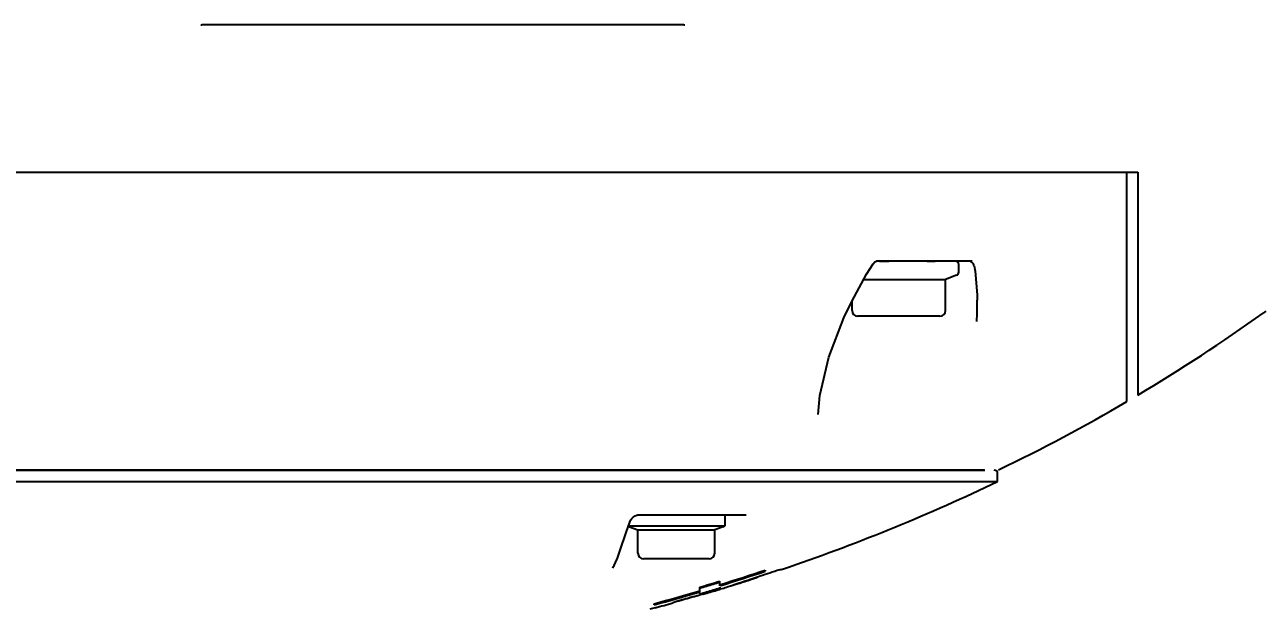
# Model space of a CAD drawing. Header units: millimetres. Extents: x 5828 to 6704, y 123 to 421.
# Drawn here: x 6603.455 to 6607.167, y 222.602 to 224.352 of the extents above; entities that cross this region are included whole.
import ezdxf

# ---------------------------------------------------------------- set-up
doc = ezdxf.new("R2010")
doc.units = ezdxf.units.MM
doc.linetypes.add('BANKLINE1', pattern=[5.5, 4, -1.5])
doc.layers.add('00_COMPONENTS', color=7, linetype='BANKLINE1')
doc.layers.add('外形图', color=7, linetype='Continuous')
doc.styles.add('微软雅黑', font='msyh.ttc', dxfattribs={"height": 2.1})
doc.dimstyles.new('尺寸标注_1_20比例', dxfattribs={"dimtxt": 2.1, "dimasz": 1.7, "dimexe": 0.5, "dimexo": 0.4, "dimgap": 0.5, "dimtad": 1, "dimdec": 1, "dimlfac": 20, "dimdsep": 46, "dimtxsty": '微软雅黑', "dimcen": 0.09, "dimadec": 0, "dimazin": 0, "dimtp": 0.01, "dimtm": 0.01, "dimtfac": 1, "dimtdec": 1, "dimtofl": 0, "dimtmove": 0, "dimatfit": 3, "dimfxl": 1, "dimtolj": 1, "dimarcsym": 0})

# ---------------------------------------------------------------- blocks, each defined once
blk = doc.blocks.new('*D1344')
at = {"layer": '00_COMPONENTS', "color": 0, "linetype": 'ByBlock', "lineweight": -2, "ltscale": 20}
for p, q in [((6589.207, 225.4111), (6588.1213, 225.4111)), ((6653.3579, 219.8635), (6652.3359, 220.0385))]:
    blk.add_line(p, q, dxfattribs=at)
blk.add_arc((6620.9569, 225.4111), 32.3356, 183.01259, 347.27176, dxfattribs=at)
at = {"layer": '00_COMPONENTS', "color": 0}
for points in [[(6588.9492, 223.7191), (6588.3827, 223.7042), (6588.6213, 225.4111)], [(6652.7758, 218.2315), (6652.22, 218.3418), (6652.8288, 219.9541)]]:
    blk.add_solid(points, dxfattribs=at)
at = {"layer": 'Defpoints', "color": 0}
for p in [(6589.607, 225.4111), (6620.9569, 225.4111), (6653.7522, 219.796), (6603.2329, 198.3657)]:
    blk.add_point(p, dxfattribs=at)
at = {"layer": '00_COMPONENTS', "color": 0, "insert": (6618.3533, 194.7765), "char_height": 2.1, "attachment_point": 5, "rotation": 355.1422, "style": '微软雅黑'}
blk.add_mtext('\\A1;+170°', dxfattribs=at)

msp = doc.modelspace()

# ---------------------------------------------------------------- linework, layer by layer
at = {"layer": '外形图', "linetype": 'Continuous'}
for p, q in [((6605.4299, 224.352), (6603.9857, 224.352)), ((6597.7507, 223.9111), (6606.7578, 223.9111)), ((6606.285, 223.9111), (6606.7912, 223.9111)), ((6606.7578, 223.2235), (6606.7578, 223.9111)), ((6606.7912, 223.9111), (6606.7912, 223.2432)), ((6605.978, 223.605), (6605.9974, 223.6366)), ((6605.9974, 223.6366), (6606.0029, 223.642)), ((6606.0029, 223.642), (6606.0066, 223.6437)), ((6606.2946, 223.6444), (6606.0112, 223.6444)), ((6606.0166, 223.6444), (6606.0452, 223.6444)), ((6606.1594, 223.6444), (6606.1837, 223.6444)), ((6606.2545, 223.6114), (6606.2545, 223.6344)), ((6605.9338, 223.5239), (6605.978, 223.605)), ((6606.2479, 223.602), (6606.2145, 223.5898)), ((6606.3007, 223.6305), (6606.3032, 223.6141)), ((6605.9698, 223.5898), (6606.2145, 223.5898)), ((6606.2145, 223.4961), (6606.2145, 223.5898)), ((6605.9103, 223.4744), (6605.9338, 223.5239)), ((6605.9345, 223.4961), (6605.9345, 223.5251)), ((6606.3099, 223.527), (6606.3099, 223.5271)), ((6607.1745, 223.4944), (6607.1668, 223.4889)), ((6605.8648, 223.3565), (6605.9103, 223.4744)), ((6606.1978, 223.4794), (6605.9512, 223.4794)), ((6605.8331, 223.1849), (6605.8331, 223.1847)), ((6592.1475, 223.0179), (6606.3326, 223.0179)), ((6606.3316, 223.0179), (6592.1486, 223.0179)), ((6605.3546, 223.0179), (6605.3245, 223.0179)), ((6605.4912, 223.0179), (6605.4734, 223.0179)), ((6606.371, 222.9845), (6606.371, 223.0079)), ((6592.1372, 222.9845), (6606.371, 222.9845)), ((6605.2577, 222.8314), (6605.268, 222.8626)), ((6605.284, 222.8814), (6605.2898, 222.8838)), ((6605.2898, 222.8838), (6605.2946, 222.8845)), ((6605.2912, 222.8845), (6605.6167, 222.8845)), ((6605.2955, 222.8845), (6605.5545, 222.8845)), ((6605.5545, 222.8512), (6605.5545, 222.8845)), ((6605.2398, 222.7788), (6605.2577, 222.8314)), ((6605.2642, 222.8512), (6605.5545, 222.8512)), ((6605.2677, 222.8488), (6605.2928, 222.8397)), ((6605.2928, 222.8397), (6605.5228, 222.8397)), ((6605.2928, 222.7695), (6605.2928, 222.8397)), ((6605.5479, 222.8488), (6605.5228, 222.8397)), ((6605.5228, 222.7695), (6605.5228, 222.8397)), ((6605.2315, 222.7549), (6605.2398, 222.7788)), ((6605.2214, 222.7332), (6605.2258, 222.7412)), ((6605.2258, 222.7412), (6605.2315, 222.7549)), ((6605.5062, 222.7529), (6605.3095, 222.7529)), ((6605.217, 222.7247), (6605.2193, 222.7299)), ((6605.217, 222.7247), (6605.217, 222.7248)), ((6605.2193, 222.7299), (6605.2214, 222.7332)), ((6605.6745, 222.7191), (6605.6745, 222.7156)), ((6605.7229, 222.7209), (6605.7172, 222.719)), ((6605.7172, 222.7208), (6605.7172, 222.7192)), ((6605.4778, 222.6478), (6605.4778, 222.6675)), ((6605.5378, 222.6717), (6605.5378, 222.6858)), ((6605.5378, 222.6751), (6605.5409, 222.6761)), ((6605.5418, 222.673), (6605.5378, 222.6717)), ((6605.5378, 222.6675), (6605.5378, 222.6658)), ((6605.5628, 222.6694), (6605.5707, 222.6719)), ((6605.593, 222.6786), (6605.5782, 222.674)), ((6605.5981, 222.6802), (6605.593, 222.6786)), ((6605.5965, 222.6804), (6605.5983, 222.681)), ((6605.6538, 222.6988), (6605.6506, 222.6977)), ((6605.6538, 222.6998), (6605.6591, 222.7015)), ((6605.4805, 222.6444), (6605.47, 222.6413)), ((6605.47, 222.643), (6605.47, 222.6415)), ((6605.4852, 222.6458), (6605.4805, 222.6444)), ((6605.4897, 222.6471), (6605.4852, 222.6458)), ((6605.5288, 222.6588), (6605.539, 222.6619)), ((6605.539, 222.6619), (6605.5407, 222.6625)), ((6605.5407, 222.6625), (6605.5456, 222.664)), ((6605.3442, 222.606), (6605.3286, 222.6018)), ((6605.3412, 222.6149), (6605.3412, 222.6181)), ((6605.3976, 222.6207), (6605.3976, 222.6222)), ((6605.4191, 222.6282), (6605.4045, 222.6242))]:
    msp.add_line(p, q, dxfattribs=at)
for points in [[(6606.3032, 223.6141), (6606.3094, 223.5434), (6606.3099, 223.5271)], [(6605.8331, 223.1849), (6605.8379, 223.2424), (6605.8648, 223.3565)], [(6605.268, 222.8626), (6605.269, 222.8651), (6605.2714, 222.8695), (6605.2747, 222.8739)], [(6605.2747, 222.8739), (6605.2789, 222.8779), (6605.284, 222.8814)]]:
    msp.add_lwpolyline(points, dxfattribs=at)
for centre, radius, start, end in [((6606.2445, 223.6344), 0.01, 0, 90), ((6606.2843, 223.6277), 0.0167, 9.4521, 89.8585), ((6606.2445, 223.6114), 0.01, 290, 0), ((6605.4237, 223.5118), 0.8863, 356.9022, 0.9824), ((6605.9512, 223.4961), 0.0167, 180, 270), ((6606.1978, 223.4961), 0.0167, 270, 0), ((6604.1023, 227.7643), 5.2603, 300.741, 305.6319), ((6604.0278, 227.8923), 5.4084, 295.7017, 300.316), ((6606.361, 223.0079), 0.01, 0, 90), ((6603.891, 228.1541), 5.7337, 288.88256, 295.62884), ((6605.2712, 222.8582), 0.01, 225.7028, 250), ((6605.5445, 222.8582), 0.01, 290, 315.5563), ((6605.3095, 222.7695), 0.0167, 180, 270), ((6605.5062, 222.7695), 0.0167, 270, 0), ((6603.8351, 228.2003), 5.7816, 287.15984, 288.55111), ((6603.8102, 228.2949), 5.8825, 287.11939, 288.47653), ((6603.7664, 228.4883), 6.0884, 288.11146, 288.4005), ((6603.7798, 228.4481), 6.0461, 288.40051, 288.69005), ((6603.7962, 228.4147), 6.011, 288.69491, 288.93337), ((6603.8416, 228.1407), 5.7125, 286.6442, 287.2734), ((6603.7008, 228.6811), 6.273, 286.45632, 286.6478), ((6603.7111, 228.6465), 6.2368, 286.6478, 286.83966), ((6603.7214, 228.6125), 6.2014, 286.83967, 287.03191), ((6604.865, 224.8524), 2.2919, 287.2773, 287.7287), ((6605.3077, 223.5669), 0.933, 286.3437, 286.8591), ((6604.8846, 224.7917), 2.2281, 287.9371, 288.6339), ((6604.9868, 224.6076), 2.0221, 287.4459, 288.0401), ((6604.9106, 224.7149), 2.1469, 288.6813, 289.5697), ((6605.0439, 224.4322), 1.8376, 288.0415, 288.7051), ((6603.7514, 228.5341), 6.1367, 287.82299, 288.05994), ((6605.0815, 224.3211), 1.7202, 288.7066, 289.3197), ((6603.7253, 228.5637), 6.1613, 285.20455, 286.52583), ((6603.7028, 228.6514), 6.2549, 285.18486, 286.48615), ((6603.6403, 228.9011), 6.5202, 285.63575, 286.07801), ((6607.2543, 215.9427), 6.9328, 105.16008, 105.35015), ((6605.9444, 220.78), 1.9213, 104.6799, 105.1805), ((6603.6594, 228.8344), 6.4508, 286.07842, 286.30048), ((6603.699, 228.6864), 6.2951, 286.41346, 286.60421), ((6603.6669, 228.8188), 6.4353, 286.45422, 286.63634), ((6603.7095, 228.6512), 6.2584, 286.60421, 286.79538), ((6603.6769, 228.7854), 6.4004, 286.63634, 286.81905), ((6603.7199, 228.617), 6.2227, 286.79538, 286.98693), ((6603.5861, 229.1025), 6.7302, 285.1425, 285.614)]:
    msp.add_arc(centre, radius, start, end, dxfattribs=at)
for centre, major_axis, start_param, end_param in [((6603.9859, 224.4814), (0.0903, 0.0928), 3.890359, 3.913124), ((6605.4298, 224.4814), (-0.0903, 0.0928), 2.370062, 2.392826)]:
    msp.add_ellipse(centre, major_axis=major_axis, ratio=0.998814, start_param=start_param, end_param=end_param, dxfattribs=at)
for points, knots in [([(6606.0068, 223.6433), (6606.0063, 223.6431), (6606.0053, 223.6425), (6606.0043, 223.6419), (6606.0038, 223.6416)], [0, 0, 0, 0, 0.491504, 1, 1, 1, 1]), ([(6606.0089, 223.6441), (6606.0085, 223.644), (6606.0078, 223.6437), (6606.0071, 223.6434), (6606.0068, 223.6433)], [0, 0, 0, 0, 0.493638, 1, 1, 1, 1]), ([(6606.0112, 223.6444), (6606.0108, 223.6444), (6606.01, 223.6443), (6606.0092, 223.6442), (6606.0089, 223.6441)], [0, 0, 0, 0, 0.497538, 1, 1, 1, 1]), ([(6605.47, 222.6415), (6605.47, 222.6424), (6605.4632, 222.6386), (6605.4608, 222.6394), (6605.4575, 222.6386)], [0, 0, 0, 0, 0.209749, 1, 1, 1, 1])]:
    msp.add_open_spline(points, degree=3, knots=knots, dxfattribs=at)

# ---------------------------------------------------------------- dimensions: what is measured, and where the dimension line sits
at = {"layer": '00_COMPONENTS', "linetype": 'ByBlock', "ltscale": 20}
dim = msp.add_angular_dim_3p(base=(6603.2329, 198.3657), center=(6620.9569, 225.4111), p1=(6589.607, 225.4111), p2=(6653.7522, 219.796), text='\\A1;+170°', dimstyle='尺寸标注_1_20比例', dxfattribs=at)
dim.commit()
dim.dimension.update_dxf_attribs({"geometry": '*D1344', "text_midpoint": (6618.3533, 194.7765)})

doc.saveas('drawing.dxf')
